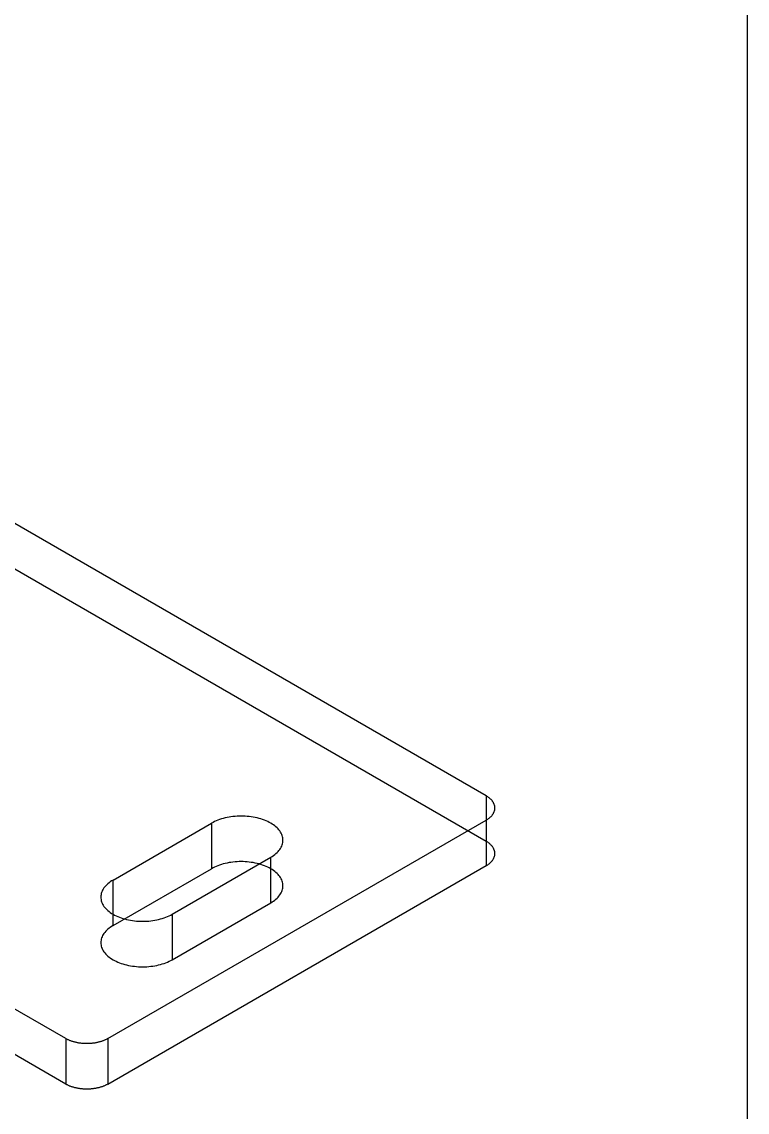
# Model space of a CAD drawing. Header units: inches. Extents: x 0.5 to 33.5, y 0.5 to 21.5.
# Drawn here: x 30.01 to 33.53, y 10.55 to 15.83 of the extents above; entities that cross this region are included whole.
import ezdxf

# ---------------------------------------------------------------- set-up
doc = ezdxf.new("R2010")
doc.units = ezdxf.units.IN
doc.header["$MEASUREMENT"] = 0

msp = doc.modelspace()

# ---------------------------------------------------------------- linework, layer by layer
at = {"layer": 'OUTLINE'}
for p, q in [((33.5278, 21.5278), (33.5278, 0.4722)), ((32.2634, 12.0834), (29.4121, 13.7296)), ((32.2634, 11.8629), (29.4121, 13.5091)), ((32.2634, 12.0834), (32.2634, 11.8629)), ((32.2658, 12.0819), (32.2634, 12.0834)), ((32.2682, 12.0804), (32.2658, 12.0819)), ((32.2706, 12.0789), (32.2682, 12.0804)), ((32.2729, 12.0774), (32.2706, 12.0789)), ((32.2751, 12.0758), (32.2729, 12.0774)), ((32.2772, 12.0741), (32.2751, 12.0758)), ((32.2793, 12.0725), (32.2772, 12.0741)), ((32.2813, 12.0708), (32.2793, 12.0725)), ((32.2832, 12.0691), (32.2813, 12.0708)), ((32.2851, 12.0673), (32.2832, 12.0691)), ((32.2868, 12.0656), (32.2851, 12.0673)), ((32.2886, 12.0638), (32.2868, 12.0656)), ((32.2902, 12.062), (32.2886, 12.0638)), ((32.2917, 12.0602), (32.2902, 12.062)), ((32.2932, 12.0583), (32.2917, 12.0602)), ((32.2946, 12.0564), (32.2932, 12.0583)), ((32.2959, 12.0545), (32.2946, 12.0564)), ((32.2971, 12.0526), (32.2959, 12.0545)), ((32.2983, 12.0507), (32.2971, 12.0526)), ((32.2994, 12.0487), (32.2983, 12.0507)), ((32.3003, 12.0468), (32.2994, 12.0487)), ((32.3012, 12.0448), (32.3003, 12.0468)), ((32.3021, 12.0428), (32.3012, 12.0448)), ((32.3028, 12.0408), (32.3021, 12.0428)), ((32.2917, 11.9891), (32.2932, 11.9909)), ((32.2932, 11.9909), (32.2946, 11.9928)), ((32.2946, 11.9928), (32.2959, 11.9947)), ((32.2959, 11.9947), (32.2971, 11.9966)), ((32.2971, 11.9966), (32.2983, 11.9985)), ((32.2983, 11.9985), (32.2994, 12.0005)), ((32.2994, 12.0005), (32.3003, 12.0024)), ((32.3003, 12.0024), (32.3012, 12.0044)), ((32.3012, 12.0044), (32.3021, 12.0064)), ((32.3021, 12.0064), (32.3028, 12.0084)), ((32.3034, 12.0388), (32.3028, 12.0408)), ((32.3028, 12.0084), (32.3034, 12.0104)), ((32.304, 12.0368), (32.3034, 12.0388)), ((32.3034, 12.0104), (32.304, 12.0124)), ((32.3045, 12.0348), (32.304, 12.0368)), ((32.304, 12.0124), (32.3045, 12.0144)), ((32.3049, 12.0328), (32.3045, 12.0348)), ((32.3045, 12.0144), (32.3049, 12.0165)), ((32.3052, 12.0307), (32.3049, 12.0328)), ((32.3049, 12.0165), (32.3052, 12.0185)), ((32.3054, 12.0287), (32.3052, 12.0307)), ((32.3052, 12.0185), (32.3054, 12.0205)), ((32.3055, 12.0266), (32.3054, 12.0287)), ((32.3054, 12.0205), (32.3055, 12.0226)), ((32.3056, 12.0246), (32.3055, 12.0266)), ((32.3055, 12.0226), (32.3056, 12.0246)), ((30.4304, 10.9075), (32.2634, 11.9658)), ((30.4559, 11.6755), (30.9333, 11.9511)), ((30.9405, 11.9551), (30.9333, 11.9511)), ((30.9333, 11.9511), (30.9333, 11.7306)), ((30.948, 11.9588), (30.9405, 11.9551)), ((30.9558, 11.9623), (30.948, 11.9588)), ((30.9639, 11.9656), (30.9558, 11.9623)), ((30.9723, 11.9687), (30.9639, 11.9656)), ((30.981, 11.9715), (30.9723, 11.9687)), ((30.9899, 11.9741), (30.981, 11.9715)), ((30.999, 11.9765), (30.9899, 11.9741)), ((31.0082, 11.9785), (30.999, 11.9765)), ((31.0177, 11.9803), (31.0082, 11.9785)), ((31.0272, 11.9818), (31.0177, 11.9803)), ((31.0369, 11.9831), (31.0272, 11.9818)), ((31.0467, 11.9841), (31.0369, 11.9831)), ((31.0566, 11.9848), (31.0467, 11.9841)), ((31.0665, 11.9852), (31.0566, 11.9848)), ((31.0764, 11.9854), (31.0665, 11.9852)), ((31.0864, 11.9852), (31.0764, 11.9854)), ((31.0963, 11.9848), (31.0864, 11.9852)), ((31.1061, 11.9841), (31.0963, 11.9848)), ((31.1159, 11.9831), (31.1061, 11.9841)), ((31.1256, 11.9818), (31.1159, 11.9831)), ((31.1352, 11.9803), (31.1256, 11.9818)), ((31.1447, 11.9785), (31.1352, 11.9803)), ((31.1539, 11.9765), (31.1447, 11.9785)), ((31.163, 11.9741), (31.1539, 11.9765)), ((31.1719, 11.9715), (31.163, 11.9741)), ((31.1805, 11.9687), (31.1719, 11.9715)), ((31.1889, 11.9656), (31.1805, 11.9687)), ((31.1971, 11.9623), (31.1889, 11.9656)), ((31.2049, 11.9588), (31.1971, 11.9623)), ((31.2124, 11.9551), (31.2049, 11.9588)), ((31.2196, 11.9511), (31.2124, 11.9551)), ((31.2265, 11.947), (31.2196, 11.9511)), ((31.233, 11.9426), (31.2265, 11.947)), ((31.2391, 11.9381), (31.233, 11.9426)), ((31.2448, 11.9334), (31.2391, 11.9381)), ((32.2634, 11.9658), (32.2658, 11.9673)), ((32.2634, 11.9658), (32.2634, 11.7453)), ((32.2658, 11.9673), (32.2682, 11.9688)), ((32.2682, 11.9688), (32.2706, 11.9703)), ((32.2706, 11.9703), (32.2729, 11.9719)), ((32.2729, 11.9719), (32.2751, 11.9734)), ((32.2751, 11.9734), (32.2772, 11.9751)), ((32.2772, 11.9751), (32.2793, 11.9767)), ((32.2793, 11.9767), (32.2813, 11.9784)), ((32.2813, 11.9784), (32.2832, 11.9801)), ((32.2832, 11.9801), (32.2851, 11.9819)), ((32.2851, 11.9819), (32.2868, 11.9836)), ((32.2868, 11.9836), (32.2886, 11.9854)), ((32.2886, 11.9854), (32.2902, 11.9872)), ((32.2902, 11.9872), (32.2917, 11.9891)), ((31.2501, 11.9285), (31.2448, 11.9334)), ((31.255, 11.9236), (31.2501, 11.9285)), ((31.2595, 11.9184), (31.255, 11.9236)), ((31.2635, 11.9132), (31.2595, 11.9184)), ((31.2671, 11.9078), (31.2635, 11.9132)), ((31.2702, 11.9024), (31.2671, 11.9078)), ((31.2729, 11.8969), (31.2702, 11.9024)), ((31.275, 11.8913), (31.2729, 11.8969)), ((31.2767, 11.8856), (31.275, 11.8913)), ((31.2779, 11.8799), (31.2767, 11.8856)), ((31.2671, 11.8291), (31.2702, 11.8345)), ((31.2702, 11.8345), (31.2729, 11.84)), ((31.2729, 11.84), (31.275, 11.8456)), ((31.275, 11.8456), (31.2767, 11.8513)), ((31.2767, 11.8513), (31.2779, 11.857)), ((31.2787, 11.8742), (31.2779, 11.8799)), ((31.2779, 11.857), (31.2787, 11.8627)), ((31.2789, 11.8684), (31.2787, 11.8742)), ((31.2787, 11.8627), (31.2789, 11.8684)), ((32.2658, 11.8615), (32.2634, 11.8629)), ((32.2682, 11.86), (32.2658, 11.8615)), ((32.2706, 11.8584), (32.2682, 11.86)), ((32.2729, 11.8569), (32.2706, 11.8584)), ((32.2751, 11.8553), (32.2729, 11.8569)), ((32.2772, 11.8537), (32.2751, 11.8553)), ((32.2793, 11.852), (32.2772, 11.8537)), ((32.2813, 11.8503), (32.2793, 11.852)), ((32.2832, 11.8486), (32.2813, 11.8503)), ((32.2851, 11.8469), (32.2832, 11.8486)), ((32.2868, 11.8451), (32.2851, 11.8469)), ((32.2886, 11.8433), (32.2868, 11.8451)), ((32.2902, 11.8415), (32.2886, 11.8433)), ((32.2917, 11.8397), (32.2902, 11.8415)), ((32.2932, 11.8378), (32.2917, 11.8397)), ((32.2946, 11.8359), (32.2932, 11.8378)), ((32.2959, 11.8341), (32.2946, 11.8359)), ((32.2971, 11.8321), (32.2959, 11.8341)), ((32.2983, 11.8302), (32.2971, 11.8321)), ((30.7422, 11.5102), (31.2196, 11.7858)), ((31.2196, 11.7858), (31.2265, 11.7899)), ((31.2196, 11.5653), (31.2196, 11.7858)), ((31.2265, 11.7899), (31.233, 11.7943)), ((31.233, 11.7943), (31.2391, 11.7988)), ((31.2391, 11.7988), (31.2448, 11.8035)), ((31.2448, 11.8035), (31.2501, 11.8083)), ((31.2501, 11.8083), (31.255, 11.8133)), ((31.255, 11.8133), (31.2595, 11.8185)), ((31.2595, 11.8185), (31.2635, 11.8237)), ((31.2635, 11.8237), (31.2671, 11.8291)), ((32.2994, 11.8283), (32.2983, 11.8302)), ((32.2983, 11.778), (32.2994, 11.78)), ((32.3003, 11.8263), (32.2994, 11.8283)), ((32.2994, 11.78), (32.3003, 11.782)), ((32.3012, 11.8243), (32.3003, 11.8263)), ((32.3003, 11.782), (32.3012, 11.7839)), ((32.3021, 11.8223), (32.3012, 11.8243)), ((32.3012, 11.7839), (32.3021, 11.7859)), ((32.3028, 11.8203), (32.3021, 11.8223)), ((32.3021, 11.7859), (32.3028, 11.7879)), ((32.3034, 11.8183), (32.3028, 11.8203)), ((32.3028, 11.7879), (32.3034, 11.7899)), ((32.304, 11.8163), (32.3034, 11.8183)), ((32.3034, 11.7899), (32.304, 11.7919)), ((32.3045, 11.8143), (32.304, 11.8163)), ((32.304, 11.7919), (32.3045, 11.7939)), ((32.3049, 11.8123), (32.3045, 11.8143)), ((32.3045, 11.7939), (32.3049, 11.796)), ((32.3052, 11.8102), (32.3049, 11.8123)), ((32.3049, 11.796), (32.3052, 11.798)), ((32.3054, 11.8082), (32.3052, 11.8102)), ((32.3052, 11.798), (32.3054, 11.8)), ((32.3055, 11.8062), (32.3054, 11.8082)), ((32.3054, 11.8), (32.3055, 11.8021)), ((32.3056, 11.8041), (32.3055, 11.8062)), ((32.3055, 11.8021), (32.3056, 11.8041)), ((30.4304, 10.687), (32.2634, 11.7453)), ((30.4559, 11.455), (30.9333, 11.7306)), ((30.9405, 11.7346), (30.9333, 11.7306)), ((30.948, 11.7383), (30.9405, 11.7346)), ((30.9558, 11.7419), (30.948, 11.7383)), ((30.9639, 11.7452), (30.9558, 11.7419)), ((30.9723, 11.7482), (30.9639, 11.7452)), ((30.981, 11.7511), (30.9723, 11.7482)), ((30.9899, 11.7537), (30.981, 11.7511)), ((30.999, 11.756), (30.9899, 11.7537)), ((31.0082, 11.758), (30.999, 11.756)), ((31.0177, 11.7598), (31.0082, 11.758)), ((31.0272, 11.7614), (31.0177, 11.7598)), ((31.0369, 11.7626), (31.0272, 11.7614)), ((31.0467, 11.7636), (31.0369, 11.7626)), ((31.0566, 11.7643), (31.0467, 11.7636)), ((31.0665, 11.7647), (31.0566, 11.7643)), ((31.0764, 11.7649), (31.0665, 11.7647)), ((31.0864, 11.7647), (31.0764, 11.7649)), ((31.0963, 11.7643), (31.0864, 11.7647)), ((31.1061, 11.7636), (31.0963, 11.7643)), ((31.1159, 11.7626), (31.1061, 11.7636)), ((31.1256, 11.7614), (31.1159, 11.7626)), ((31.1352, 11.7598), (31.1256, 11.7614)), ((31.1447, 11.758), (31.1352, 11.7598)), ((31.1539, 11.756), (31.1447, 11.758)), ((31.163, 11.7537), (31.1539, 11.756)), ((31.1719, 11.7511), (31.163, 11.7537)), ((31.1805, 11.7482), (31.1719, 11.7511)), ((31.1889, 11.7452), (31.1805, 11.7482)), ((31.1971, 11.7419), (31.1889, 11.7452)), ((31.2049, 11.7383), (31.1971, 11.7419)), ((31.2124, 11.7346), (31.2049, 11.7383)), ((31.2196, 11.7306), (31.2124, 11.7346)), ((31.2265, 11.7265), (31.2196, 11.7306)), ((31.233, 11.7221), (31.2265, 11.7265)), ((32.2634, 11.7453), (32.2658, 11.7468)), ((32.2658, 11.7468), (32.2682, 11.7483)), ((32.2682, 11.7483), (32.2706, 11.7498)), ((32.2706, 11.7498), (32.2729, 11.7514)), ((32.2729, 11.7514), (32.2751, 11.753)), ((32.2751, 11.753), (32.2772, 11.7546)), ((32.2772, 11.7546), (32.2793, 11.7563)), ((32.2793, 11.7563), (32.2813, 11.7579)), ((32.2813, 11.7579), (32.2832, 11.7596)), ((32.2832, 11.7596), (32.2851, 11.7614)), ((32.2851, 11.7614), (32.2868, 11.7631)), ((32.2868, 11.7631), (32.2886, 11.7649)), ((32.2886, 11.7649), (32.2902, 11.7667)), ((32.2902, 11.7667), (32.2917, 11.7686)), ((32.2917, 11.7686), (32.2932, 11.7704)), ((32.2932, 11.7704), (32.2946, 11.7723)), ((32.2946, 11.7723), (32.2959, 11.7742)), ((32.2959, 11.7742), (32.2971, 11.7761)), ((32.2971, 11.7761), (32.2983, 11.778)), ((30.4559, 11.6755), (30.449, 11.6713)), ((30.4559, 11.455), (30.4559, 11.6755)), ((31.2391, 11.7176), (31.233, 11.7221)), ((31.2448, 11.7129), (31.2391, 11.7176)), ((31.2501, 11.7081), (31.2448, 11.7129)), ((31.255, 11.7031), (31.2501, 11.7081)), ((31.2595, 11.698), (31.255, 11.7031)), ((31.2635, 11.6927), (31.2595, 11.698)), ((31.2671, 11.6874), (31.2635, 11.6927)), ((31.2702, 11.6819), (31.2671, 11.6874)), ((31.2729, 11.6764), (31.2702, 11.6819)), ((31.275, 11.6708), (31.2729, 11.6764)), ((30.4026, 11.6212), (30.4005, 11.6156)), ((30.4053, 11.6268), (30.4026, 11.6212)), ((30.4084, 11.6322), (30.4053, 11.6268)), ((30.412, 11.6376), (30.4084, 11.6322)), ((30.416, 11.6428), (30.412, 11.6376)), ((30.4205, 11.6479), (30.416, 11.6428)), ((30.4254, 11.6529), (30.4205, 11.6479)), ((30.4307, 11.6578), (30.4254, 11.6529)), ((30.4364, 11.6625), (30.4307, 11.6578)), ((30.4425, 11.667), (30.4364, 11.6625)), ((30.449, 11.6713), (30.4425, 11.667)), ((31.2729, 11.6196), (31.275, 11.6252)), ((31.2767, 11.6651), (31.275, 11.6708)), ((31.275, 11.6252), (31.2767, 11.6308)), ((31.2779, 11.6594), (31.2767, 11.6651)), ((31.2767, 11.6308), (31.2779, 11.6365)), ((31.2787, 11.6537), (31.2779, 11.6594)), ((31.2779, 11.6365), (31.2787, 11.6422)), ((31.2789, 11.648), (31.2787, 11.6537)), ((31.2787, 11.6422), (31.2789, 11.648)), ((30.3968, 11.5986), (30.3966, 11.5928)), ((30.3966, 11.5928), (30.3968, 11.5871)), ((30.3976, 11.6043), (30.3968, 11.5986)), ((30.3968, 11.5871), (30.3976, 11.5814)), ((30.3988, 11.61), (30.3976, 11.6043)), ((30.3976, 11.5814), (30.3988, 11.5757)), ((30.4005, 11.6156), (30.3988, 11.61)), ((30.3988, 11.5757), (30.4005, 11.57)), ((30.4005, 11.57), (30.4026, 11.5644)), ((31.2196, 11.5653), (31.2265, 11.5695)), ((31.2265, 11.5695), (31.233, 11.5738)), ((31.233, 11.5738), (31.2391, 11.5783)), ((31.2391, 11.5783), (31.2448, 11.583)), ((31.2448, 11.583), (31.2501, 11.5879)), ((31.2501, 11.5879), (31.255, 11.5929)), ((31.255, 11.5929), (31.2595, 11.598)), ((31.2595, 11.598), (31.2635, 11.6032)), ((31.2635, 11.6032), (31.2671, 11.6086)), ((31.2671, 11.6086), (31.2702, 11.614)), ((31.2702, 11.614), (31.2729, 11.6196)), ((30.4026, 11.5644), (30.4053, 11.5589)), ((30.4053, 11.5589), (30.4084, 11.5534)), ((30.4084, 11.5534), (30.412, 11.5481)), ((30.412, 11.5481), (30.416, 11.5428)), ((30.416, 11.5428), (30.4205, 11.5377)), ((30.4205, 11.5377), (30.4254, 11.5327)), ((30.4254, 11.5327), (30.4307, 11.5279)), ((30.4307, 11.5279), (30.4364, 11.5232)), ((30.4364, 11.5232), (30.4425, 11.5187)), ((30.4425, 11.5187), (30.449, 11.5143)), ((30.7422, 11.2897), (31.2196, 11.5653)), ((30.449, 11.5143), (30.4559, 11.5102)), ((30.4559, 11.5102), (30.4631, 11.5062)), ((30.4631, 11.5062), (30.4706, 11.5025)), ((30.4706, 11.5025), (30.4784, 11.4989)), ((30.4784, 11.4989), (30.4866, 11.4956)), ((30.4866, 11.4956), (30.495, 11.4926)), ((30.495, 11.4926), (30.5036, 11.4897)), ((30.5036, 11.4897), (30.5125, 11.4871)), ((30.5125, 11.4871), (30.5216, 11.4848)), ((30.5216, 11.4848), (30.5308, 11.4828)), ((30.5308, 11.4828), (30.5403, 11.481)), ((30.5403, 11.481), (30.5499, 11.4794)), ((30.5499, 11.4794), (30.5596, 11.4782)), ((30.5596, 11.4782), (30.5693, 11.4772)), ((30.5693, 11.4772), (30.5792, 11.4765)), ((30.5792, 11.4765), (30.5891, 11.4761)), ((30.5891, 11.4761), (30.5991, 11.4759)), ((30.5991, 11.4759), (30.609, 11.4761)), ((30.609, 11.4761), (30.6189, 11.4765)), ((30.6189, 11.4765), (30.6288, 11.4772)), ((30.6288, 11.4772), (30.6386, 11.4782)), ((30.6386, 11.4782), (30.6483, 11.4794)), ((30.6483, 11.4794), (30.6578, 11.481)), ((30.6578, 11.481), (30.6673, 11.4828)), ((30.6673, 11.4828), (30.6765, 11.4848)), ((30.6765, 11.4848), (30.6856, 11.4871)), ((30.6856, 11.4871), (30.6945, 11.4897)), ((30.6945, 11.4897), (30.7032, 11.4926)), ((30.7032, 11.4926), (30.7115, 11.4956)), ((30.7115, 11.4956), (30.7197, 11.4989)), ((30.7197, 11.4989), (30.7275, 11.5025)), ((30.7275, 11.5025), (30.735, 11.5062)), ((30.735, 11.5062), (30.7422, 11.5102)), ((30.7422, 11.5102), (30.7422, 11.2897)), ((30.4084, 11.4117), (30.4053, 11.4063)), ((30.412, 11.4171), (30.4084, 11.4117)), ((30.416, 11.4223), (30.412, 11.4171)), ((30.4205, 11.4275), (30.416, 11.4223)), ((30.4254, 11.4324), (30.4205, 11.4275)), ((30.4307, 11.4373), (30.4254, 11.4324)), ((30.4364, 11.442), (30.4307, 11.4373)), ((30.4425, 11.4465), (30.4364, 11.442)), ((30.449, 11.4509), (30.4425, 11.4465)), ((30.4559, 11.455), (30.449, 11.4509)), ((30.2268, 10.9075), (29.4376, 11.3632)), ((30.3968, 11.3781), (30.3966, 11.3723)), ((30.3966, 11.3723), (30.3968, 11.3666)), ((30.3976, 11.3838), (30.3968, 11.3781)), ((30.3968, 11.3666), (30.3976, 11.3609)), ((30.3988, 11.3895), (30.3976, 11.3838)), ((30.3976, 11.3609), (30.3988, 11.3552)), ((30.4005, 11.3952), (30.3988, 11.3895)), ((30.4026, 11.4008), (30.4005, 11.3952)), ((30.4053, 11.4063), (30.4026, 11.4008)), ((30.3988, 11.3552), (30.4005, 11.3495)), ((30.4005, 11.3495), (30.4026, 11.3439)), ((30.4026, 11.3439), (30.4053, 11.3384)), ((30.4053, 11.3384), (30.4084, 11.333)), ((30.4084, 11.333), (30.412, 11.3276)), ((30.412, 11.3276), (30.416, 11.3224)), ((30.416, 11.3224), (30.4205, 11.3172)), ((30.4205, 11.3172), (30.4254, 11.3122)), ((30.4254, 11.3122), (30.4307, 11.3074)), ((30.4307, 11.3074), (30.4364, 11.3027)), ((30.4364, 11.3027), (30.4425, 11.2982)), ((30.4425, 11.2982), (30.449, 11.2938)), ((30.449, 11.2938), (30.4559, 11.2897)), ((30.4559, 11.2897), (30.4631, 11.2857)), ((30.4631, 11.2857), (30.4706, 11.282)), ((30.4706, 11.282), (30.4784, 11.2784)), ((30.4784, 11.2784), (30.4866, 11.2751)), ((30.4866, 11.2751), (30.495, 11.2721)), ((30.495, 11.2721), (30.5036, 11.2692)), ((30.5036, 11.2692), (30.5125, 11.2667)), ((30.5125, 11.2667), (30.5216, 11.2643)), ((30.5216, 11.2643), (30.5308, 11.2623)), ((30.5308, 11.2623), (30.5403, 11.2605)), ((30.5403, 11.2605), (30.5499, 11.2589)), ((30.5499, 11.2589), (30.5596, 11.2577)), ((30.5596, 11.2577), (30.5693, 11.2567)), ((30.5693, 11.2567), (30.5792, 11.256)), ((30.5792, 11.256), (30.5891, 11.2556)), ((30.5891, 11.2556), (30.5991, 11.2554)), ((30.5991, 11.2554), (30.609, 11.2556)), ((30.609, 11.2556), (30.6189, 11.256)), ((30.6189, 11.256), (30.6288, 11.2567)), ((30.6288, 11.2567), (30.6386, 11.2577)), ((30.6386, 11.2577), (30.6483, 11.2589)), ((30.6483, 11.2589), (30.6578, 11.2605)), ((30.6578, 11.2605), (30.6673, 11.2623)), ((30.6673, 11.2623), (30.6765, 11.2643)), ((30.6765, 11.2643), (30.6856, 11.2667)), ((30.6856, 11.2667), (30.6945, 11.2692)), ((30.6945, 11.2692), (30.7032, 11.2721)), ((30.7032, 11.2721), (30.7115, 11.2751)), ((30.7115, 11.2751), (30.7197, 11.2784)), ((30.7197, 11.2784), (30.7275, 11.282)), ((30.7275, 11.282), (30.735, 11.2857)), ((30.735, 11.2857), (30.7422, 11.2897)), ((30.2268, 10.687), (29.4376, 11.1427)), ((30.2293, 10.9061), (30.2268, 10.9075)), ((30.2268, 10.9075), (30.2268, 10.687)), ((30.2319, 10.9047), (30.2293, 10.9061)), ((30.2345, 10.9034), (30.2319, 10.9047)), ((30.2372, 10.902), (30.2345, 10.9034)), ((30.24, 10.9008), (30.2372, 10.902)), ((30.2428, 10.8995), (30.24, 10.9008)), ((30.2457, 10.8983), (30.2428, 10.8995)), ((30.2486, 10.8972), (30.2457, 10.8983)), ((30.2516, 10.8961), (30.2486, 10.8972)), ((30.2546, 10.895), (30.2516, 10.8961)), ((30.2576, 10.894), (30.2546, 10.895)), ((30.2607, 10.893), (30.2576, 10.894)), ((30.2638, 10.8921), (30.2607, 10.893)), ((30.267, 10.8912), (30.2638, 10.8921)), ((30.2702, 10.8903), (30.267, 10.8912)), ((30.2735, 10.8895), (30.2702, 10.8903)), ((30.2768, 10.8887), (30.2735, 10.8895)), ((30.2801, 10.888), (30.2768, 10.8887)), ((30.2834, 10.8874), (30.2801, 10.888)), ((30.2868, 10.8868), (30.2834, 10.8874)), ((30.2902, 10.8862), (30.2868, 10.8868)), ((30.2936, 10.8857), (30.2902, 10.8862)), ((30.297, 10.8852), (30.2936, 10.8857)), ((30.3005, 10.8848), (30.297, 10.8852)), ((30.304, 10.8844), (30.3005, 10.8848)), ((30.3075, 10.8841), (30.304, 10.8844)), ((30.311, 10.8838), (30.3075, 10.8841)), ((30.3145, 10.8836), (30.311, 10.8838)), ((30.318, 10.8834), (30.3145, 10.8836)), ((30.3215, 10.8833), (30.318, 10.8834)), ((30.3251, 10.8832), (30.3215, 10.8833)), ((30.3286, 10.8832), (30.3251, 10.8832)), ((30.3321, 10.8832), (30.3286, 10.8832)), ((30.3357, 10.8833), (30.3321, 10.8832)), ((30.3392, 10.8834), (30.3357, 10.8833)), ((30.3427, 10.8836), (30.3392, 10.8834)), ((30.3462, 10.8838), (30.3427, 10.8836)), ((30.3497, 10.8841), (30.3462, 10.8838)), ((30.3532, 10.8844), (30.3497, 10.8841)), ((30.3567, 10.8848), (30.3532, 10.8844)), ((30.3601, 10.8852), (30.3567, 10.8848)), ((30.3636, 10.8857), (30.3601, 10.8852)), ((30.367, 10.8862), (30.3636, 10.8857)), ((30.3704, 10.8868), (30.367, 10.8862)), ((30.3738, 10.8874), (30.3704, 10.8868)), ((30.3771, 10.888), (30.3738, 10.8874)), ((30.3804, 10.8887), (30.3771, 10.888)), ((30.3837, 10.8895), (30.3804, 10.8887)), ((30.387, 10.8903), (30.3837, 10.8895)), ((30.3902, 10.8912), (30.387, 10.8903)), ((30.3933, 10.8921), (30.3902, 10.8912)), ((30.3965, 10.893), (30.3933, 10.8921)), ((30.3996, 10.894), (30.3965, 10.893)), ((30.4026, 10.895), (30.3996, 10.894)), ((30.4056, 10.8961), (30.4026, 10.895)), ((30.4086, 10.8972), (30.4056, 10.8961)), ((30.4115, 10.8983), (30.4086, 10.8972)), ((30.4144, 10.8995), (30.4115, 10.8983)), ((30.4172, 10.9008), (30.4144, 10.8995)), ((30.42, 10.902), (30.4172, 10.9008)), ((30.4227, 10.9034), (30.42, 10.902)), ((30.4253, 10.9047), (30.4227, 10.9034)), ((30.4279, 10.9061), (30.4253, 10.9047)), ((30.4304, 10.9075), (30.4279, 10.9061)), ((30.4304, 10.9075), (30.4304, 10.687)), ((30.2293, 10.6856), (30.2268, 10.687)), ((30.2319, 10.6842), (30.2293, 10.6856)), ((30.2345, 10.6829), (30.2319, 10.6842)), ((30.2372, 10.6816), (30.2345, 10.6829)), ((30.24, 10.6803), (30.2372, 10.6816)), ((30.2428, 10.6791), (30.24, 10.6803)), ((30.2457, 10.6779), (30.2428, 10.6791)), ((30.2486, 10.6767), (30.2457, 10.6779)), ((30.2516, 10.6756), (30.2486, 10.6767)), ((30.2546, 10.6745), (30.2516, 10.6756)), ((30.2576, 10.6735), (30.2546, 10.6745)), ((30.2607, 10.6725), (30.2576, 10.6735)), ((30.2638, 10.6716), (30.2607, 10.6725)), ((30.267, 10.6707), (30.2638, 10.6716)), ((30.2702, 10.6698), (30.267, 10.6707)), ((30.2735, 10.669), (30.2702, 10.6698)), ((30.387, 10.6698), (30.3837, 10.669)), ((30.3902, 10.6707), (30.387, 10.6698)), ((30.3933, 10.6716), (30.3902, 10.6707)), ((30.3965, 10.6725), (30.3933, 10.6716)), ((30.3996, 10.6735), (30.3965, 10.6725)), ((30.4026, 10.6745), (30.3996, 10.6735)), ((30.4056, 10.6756), (30.4026, 10.6745)), ((30.4086, 10.6767), (30.4056, 10.6756)), ((30.4115, 10.6779), (30.4086, 10.6767)), ((30.4144, 10.6791), (30.4115, 10.6779)), ((30.4172, 10.6803), (30.4144, 10.6791)), ((30.42, 10.6816), (30.4172, 10.6803)), ((30.4227, 10.6829), (30.42, 10.6816)), ((30.4253, 10.6842), (30.4227, 10.6829)), ((30.4279, 10.6856), (30.4253, 10.6842)), ((30.4304, 10.687), (30.4279, 10.6856)), ((30.2768, 10.6683), (30.2735, 10.669)), ((30.2801, 10.6676), (30.2768, 10.6683)), ((30.2834, 10.6669), (30.2801, 10.6676)), ((30.2868, 10.6663), (30.2834, 10.6669)), ((30.2902, 10.6657), (30.2868, 10.6663)), ((30.2936, 10.6652), (30.2902, 10.6657)), ((30.297, 10.6647), (30.2936, 10.6652)), ((30.3005, 10.6643), (30.297, 10.6647)), ((30.304, 10.6639), (30.3005, 10.6643)), ((30.3075, 10.6636), (30.304, 10.6639)), ((30.311, 10.6633), (30.3075, 10.6636)), ((30.3145, 10.6631), (30.311, 10.6633)), ((30.318, 10.6629), (30.3145, 10.6631)), ((30.3215, 10.6628), (30.318, 10.6629)), ((30.3251, 10.6627), (30.3215, 10.6628)), ((30.3286, 10.6627), (30.3251, 10.6627)), ((30.3321, 10.6627), (30.3286, 10.6627)), ((30.3357, 10.6628), (30.3321, 10.6627)), ((30.3392, 10.6629), (30.3357, 10.6628)), ((30.3427, 10.6631), (30.3392, 10.6629)), ((30.3462, 10.6633), (30.3427, 10.6631)), ((30.3497, 10.6636), (30.3462, 10.6633)), ((30.3532, 10.6639), (30.3497, 10.6636)), ((30.3567, 10.6643), (30.3532, 10.6639)), ((30.3601, 10.6647), (30.3567, 10.6643)), ((30.3636, 10.6652), (30.3601, 10.6647)), ((30.367, 10.6657), (30.3636, 10.6652)), ((30.3704, 10.6663), (30.367, 10.6657)), ((30.3738, 10.6669), (30.3704, 10.6663)), ((30.3771, 10.6676), (30.3738, 10.6669)), ((30.3804, 10.6683), (30.3771, 10.6676)), ((30.3837, 10.669), (30.3804, 10.6683))]:
    msp.add_line(p, q, dxfattribs=at)

doc.saveas('drawing.dxf')
